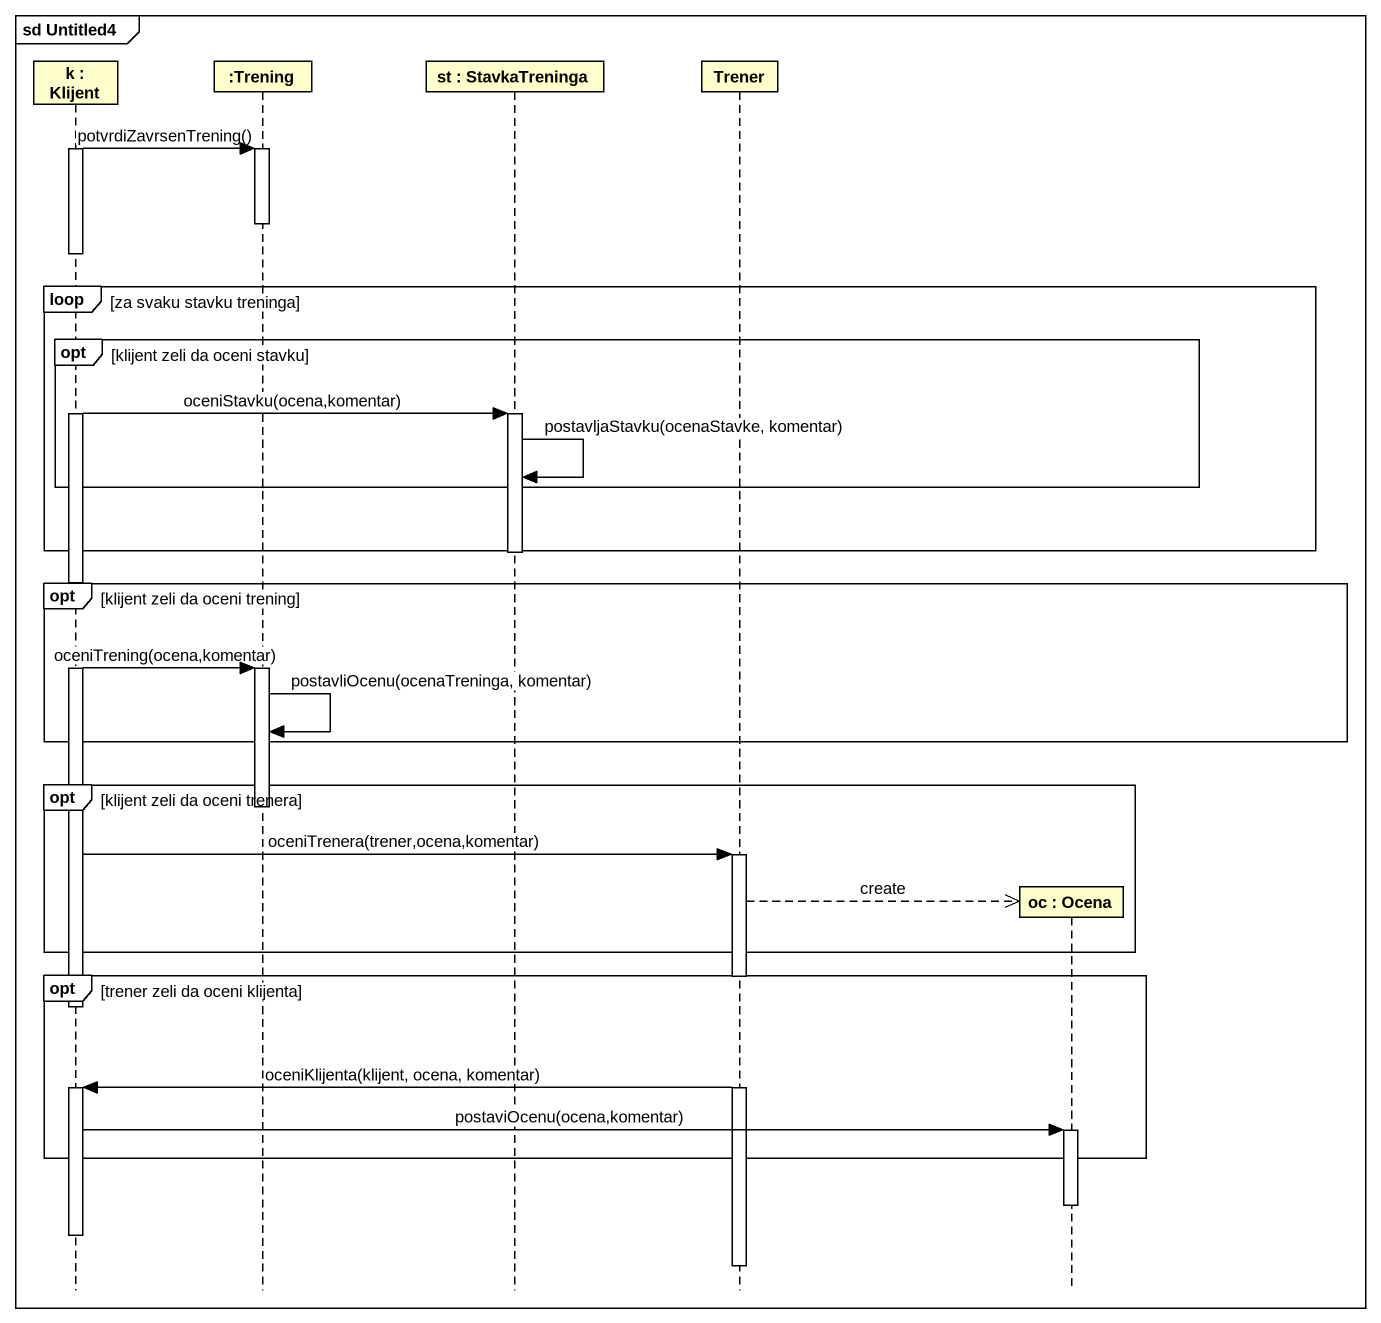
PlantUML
@startuml
mainframe sd Untitled4
hide footbox
participant "k : Klijent" as k
participant ":Trening" as Trening
participant "st : StavkaTreninga" as st
participant Trener
participant "oc : Ocena" as oc

activate k
k -> Trening : potvrdiZavrsenTrening()
activate Trening
deactivate Trening
loop za svaku stavku treninga
  opt klijent zeli da oceni stavku
    k -> st : oceniStavku(ocena,komentar)
    activate st
    st -> st : postavljaStavku(ocenaStavke, komentar)
  end
end
deactivate st
opt klijent zeli da oceni trening
  k -> Trening : oceniTrening(ocena,komentar)
  activate Trening
  Trening -> Trening : postavliOcenu(ocenaTreninga, komentar)
end
opt klijent zeli da oceni trenera
  deactivate Trening
  k -> Trener : oceniTrenera(trener,ocena,komentar)
  activate Trener
  Trener -->> oc ** : create
end
opt trener zeli da oceni klijenta
  deactivate k
  Trener -> k : oceniKlijenta(klijent, ocena, komentar)
  activate k
  k -> oc : postaviOcenu(ocena,komentar)
  activate oc
end
deactivate oc
deactivate k
deactivate Trener
@enduml
